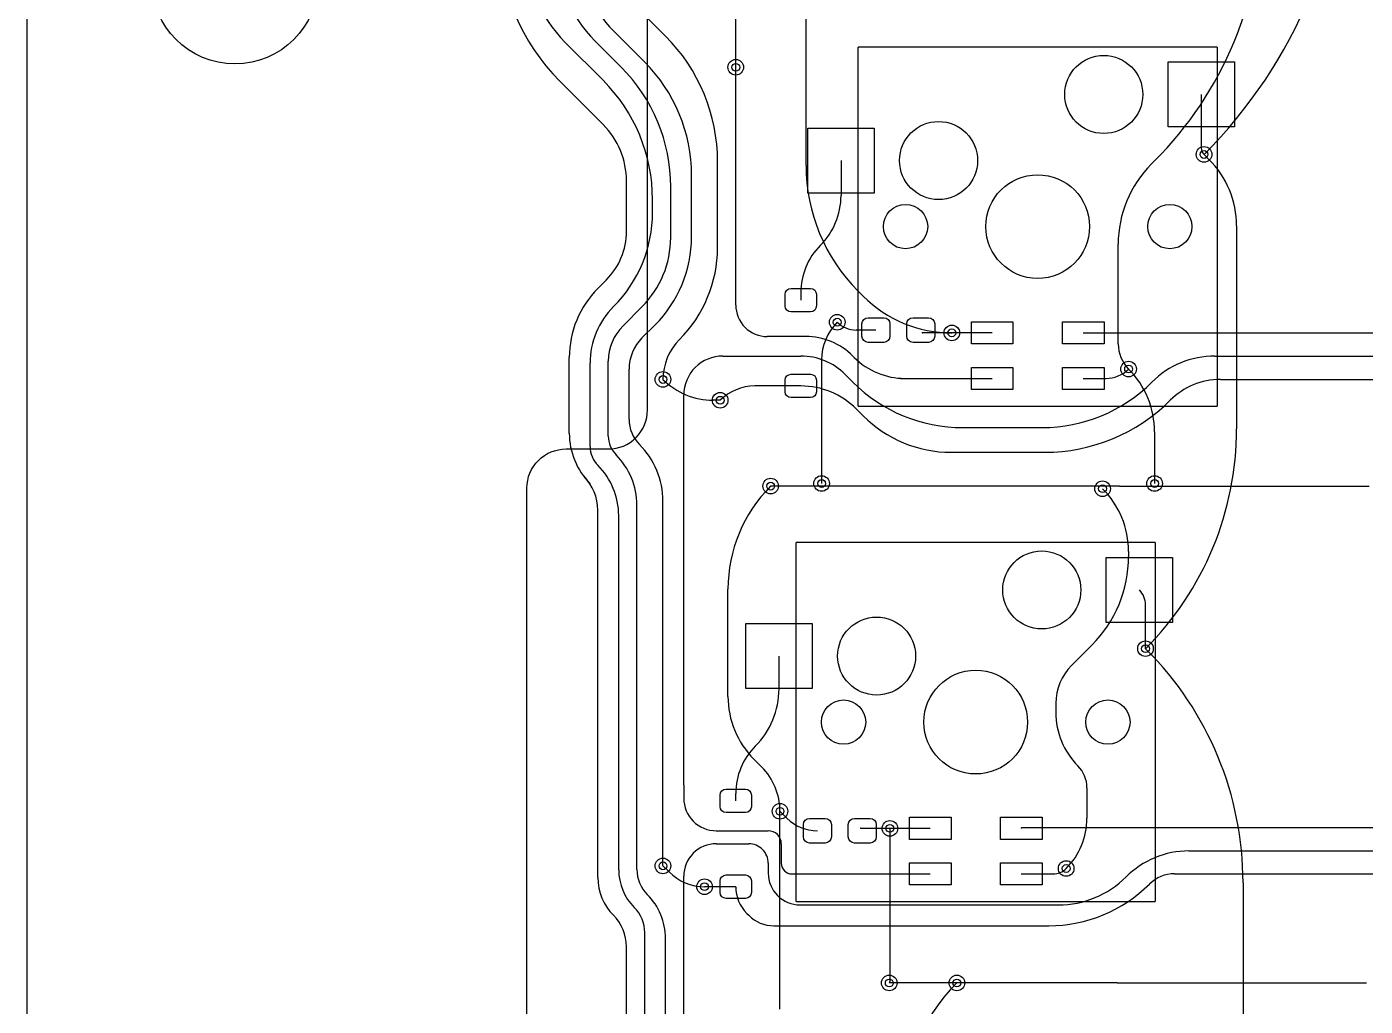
# Model space of a CAD drawing. Header units: millimetres. Extents: x -180 to 205, y -360 to 140.
# Drawn here: x -158.8 to -107.3, y 35.3 to 72.9 of the extents above; entities that cross this region are included whole.
import ezdxf

# ---------------------------------------------------------------- set-up
doc = ezdxf.new("R2010")
doc.units = ezdxf.units.MM
for name, color, linetype, lineweight, true_color in [('bordo2', 176, 'Continuous', 25, 0x000080), ('bordo3', 86, 'Continuous', 25, 0x108001), ('livello 1', 216, 'Continuous', 25, 0x800080), ('livello 2', 1, 'Continuous', 25, 0xff0000), ('livello 4', 136, 'Continuous', 25, 0x008080)]:
    doc.layers.add(name, color=color, linetype=linetype, lineweight=lineweight, true_color=true_color)

msp = doc.modelspace()

# ---------------------------------------------------------------- linework, layer by layer
at = {"layer": 'bordo2'}
msp.add_line((-158.754, 94.68), (-158.754, -3.866), dxfattribs=at)
at = {"layer": 'bordo3'}
msp.add_line((-158.754, 94.68), (-158.754, -3.866), dxfattribs=at)
at = {"layer": 'bordo3', "flags": 128}
msp.add_lwpolyline([(-139.526, 27.649), (-139.526, 55.177, -0.414214), (-138.026, 56.677), (-136.394, 56.677, 0.414214), (-134.894, 58.177), (-134.894, 78.278, 0.414214), (-136.394, 79.778), (-148.182, 79.778, -0.414214), (-149.682, 81.278), (-149.682, 99.277, -0.414214), (-148.182, 100.777), (-126.921, 100.777, 0.414214), (-125.421, 102.277), (-125.421, 118.187, -0.414214), (-123.921, 119.687), (-86.871, 119.687, -0.414214), (-85.371, 118.187), (-85.371, 95.179, 0.39896), (-83.95, 93.681), (-13.062, 89.966)], format="xyb", dxfattribs=at)
at = {"layer": 'bordo3'}
msp.add_circle((-150.754, 74.68), 3.2, dxfattribs=at)
at = {"layer": 'livello 1', "color": 163, "true_color": 0x4d7fc4, "flags": 128}
for points in [[(-140.6, 76.45, 0.198915), (-138.266, 70.816)], [(-137.6, 76.15, 0.198913), (-136.186, 72.736)], [(-139.6, 76.029, 0.198909), (-138.059, 72.309)], [(-138.4, 75.95, 0.198908), (-136.915, 72.365)], [(-132.2, 67.722, 0.198912), (-134.2, 72.55)], [(-133.2, 67.195, 0.198912), (-135.007, 71.557)], [(-134, 66.756, 0.198909), (-135.905, 71.355)], [(-134.7, 66.263, 0.198912), (-136.6, 70.85)], [(-135.7, 66.977, 0.198912), (-136.6, 69.15)], [(-113.604, 68.252, 0.198919), (-113.5, 68)], [(-128.25, 64.5, 0.198912), (-127.454, 66.421)], [(-136.2, 62.15, 0.198912), (-134.7, 65.771)], [(-136.478, 63.172, 0.198913), (-135.7, 65.05)], [(-134.6, 61.45, 0.198916), (-133.2, 64.83)], [(-135.1, 62.15, 0.198925), (-134, 64.806)], [(-133.664, 60.886, 0.198913), (-132.2, 64.42)], [(-128.25, 64.5, 0.198913), (-129, 62.689)], [(-136.8, 62.85, 0.198912), (-137.9, 60.194)], [(-136.2, 62.15, 0.198912), (-137.1, 59.977)], [(-131.5, 62.207, 0.414214), (-130.293, 61)], [(-135.834, 61.416, 0.198912), (-136.4, 60.05)], [(-127.6, 61.55, 0.198914), (-126.876, 61.25)], [(-135.105, 60.945, 0.198911), (-135.6, 59.75)], [(-133.664, 60.886, 0.198912), (-134.3, 59.35)], [(-127, 60.25, 0.198913), (-128.811, 61)], [(-124.332, 61.165, 0.414214), (-124.307, 61.14)], [(-132, 60.25, 0.414214), (-133.5, 58.75)], [(-127.293, 59.543, 0.198913), (-129, 60.25)], [(-113.086, 60.25, 0.198912), (-115.5, 59.25)], [(-126.946, 60.196, 0.198911), (-125, 59.39)], [(-117.268, 59.39, 0.198916), (-116.4, 59.75)], [(-127, 59.25, 0.198913), (-122.775, 57.5)], [(-119.725, 57.5, 0.198913), (-115.5, 59.25)], [(-112.869, 59.35, 0.198913), (-114.8, 58.55)], [(-130.772, 59.1, 0.198912), (-132.1, 58.55)], [(-126.866, 58.216, 0.198912), (-129, 59.1)], [(-119.628, 56.55, 0.198912), (-114.8, 58.55)], [(-135.6, 57.816, 0.198925), (-135.2, 56.85)], [(-126.6, 57.95, 0.198912), (-123.22, 56.55)], [(-137.9, 57.281, 0.198913), (-137.1, 55.35)], [(-136.4, 57.174, 0.198893), (-136.1, 56.45)], [(-137.1, 56.774, 0.198893), (-136.8, 56.05)], [(-134.3, 54.677, 0.198912), (-135.2, 56.85)], [(-135.3, 54.519, 0.198913), (-136.1, 56.45)], [(-136.8, 54.328, 0.198907), (-137.334, 55.616)], [(-136, 54.119, 0.198913), (-136.8, 56.05)], [(-115.75, 50.688, 0.198916), (-115.986, 51.257)], [(-130.75, 45.25, 0.198911), (-129.836, 47.457)], [(-130.75, 45.25, 0.198913), (-131.5, 43.439)], [(-133.5, 43.25, 0.414214), (-132.25, 42)], [(-129.536, 42.486, 0.198901), (-128.362, 42)], [(-129.75, 41.5, 0.414214), (-130.25, 42)], [(-126.713, 42.117, 0.414214), (-126.688, 42.092)], [(-120.502, 42.116, 0.414214), (-120.526, 42.092)], [(-132.25, 41.5, 0.414214), (-133.5, 40.25)], [(-130.25, 40.75, 0.414214), (-131, 41.5)], [(-114.083, 41.226, 0.198912), (-116.497, 40.226)], [(-129.75, 40.75, 0.414214), (-129.342, 40.342)], [(-136.8, 40.198, 0.198912), (-136.2, 38.75)], [(-136, 40.498, 0.198912), (-135.4, 39.05)], [(-135.3, 40.516, 0.198913), (-134.9, 39.55)], [(-130.25, 40.368, 0.414214), (-129.032, 39.15)], [(-119.301, 40.342, 0.198913), (-118.8, 40.55)], [(-119.095, 39.15, 0.198913), (-116.497, 40.226)], [(-114.634, 40.35, 0.198913), (-115.6, 39.95)], [(-131.5, 39.85, 0.198926), (-131.076, 38.826)], [(-119.463, 38.35, 0.198912), (-115.6, 39.95)], [(-134.2, 37.86, 0.198911), (-134.9, 39.55)], [(-135.7, 37.543, 0.198912), (-136.2, 38.75)], [(-135, 38.084, 0.198913), (-135.4, 39.05)], [(-131, 38.75, 0.198913), (-130.034, 38.35)]]:
    msp.add_lwpolyline(points, format="xyb", dxfattribs=at)
for points in [[(-134.2, 72.55), (-136.093, 74.443)], [(-135.007, 71.557), (-136.186, 72.736)], [(-136.6, 70.85), (-138.059, 72.309)], [(-135.905, 71.355), (-136.915, 72.365)], [(-114.879, 69.055), (-114.879, 71.555), (-112.329, 71.555), (-112.329, 69.055), (-114.879, 69.055)], [(-131.5, 62.207), (-131.5, 71.35)], [(-136.6, 69.15), (-138.266, 70.816)], [(-113.604, 70.305), (-113.604, 68.252)], [(-128.729, 66.515), (-128.729, 69.015), (-126.179, 69.015), (-126.179, 66.515), (-128.729, 66.515)], [(-132.2, 64.42), (-132.2, 67.722)], [(-127.454, 67.765), (-127.454, 66.421)], [(-135.7, 65.05), (-135.7, 66.977)], [(-133.2, 64.83), (-133.2, 67.195)], [(-134, 64.85), (-134, 66.756)], [(-134.7, 65.771), (-134.7, 66.263)], [(-134, 64.806), (-134, 64.85)], [(-136.8, 62.85), (-136.478, 63.172)], [(-128.625, 62.85), (-128.539, 62.833), (-128.466, 62.784), (-128.417, 62.711), (-128.4, 62.625), (-128.4, 62.175), (-128.417, 62.089), (-128.466, 62.016), (-128.539, 61.967), (-128.625, 61.95), (-129.375, 61.95), (-129.461, 61.967), (-129.534, 62.016), (-129.583, 62.089), (-129.6, 62.175), (-129.6, 62.625), (-129.583, 62.711), (-129.534, 62.784), (-129.461, 62.833), (-129.375, 62.85), (-128.625, 62.85)], [(-129, 62.689), (-129, 62.4)], [(-135.834, 61.416), (-135.1, 62.15)], [(-135.105, 60.945), (-134.6, 61.45)], [(-126.112, 61.25), (-126.876, 61.25)], [(-125.575, 61.012), (-125.593, 60.922), (-125.645, 60.845), (-125.722, 60.793), (-125.812, 60.775), (-126.412, 60.775), (-126.503, 60.793), (-126.58, 60.845), (-126.632, 60.922), (-126.65, 61.012), (-126.65, 61.487), (-126.632, 61.578), (-126.58, 61.655), (-126.503, 61.707), (-126.412, 61.725), (-125.812, 61.725), (-125.722, 61.707), (-125.645, 61.655), (-125.593, 61.578), (-125.575, 61.487), (-125.575, 61.012)], [(-123.85, 61.012), (-123.868, 60.922), (-123.92, 60.845), (-123.997, 60.793), (-124.087, 60.775), (-124.687, 60.775), (-124.778, 60.793), (-124.855, 60.845), (-124.907, 60.922), (-124.925, 61.012), (-124.925, 61.487), (-124.907, 61.578), (-124.855, 61.655), (-124.778, 61.707), (-124.687, 61.725), (-124.087, 61.725), (-123.997, 61.707), (-123.92, 61.655), (-123.868, 61.578), (-123.85, 61.487), (-123.85, 61.012)], [(-120.844, 61.565), (-120.844, 60.715), (-122.444, 60.715), (-122.444, 61.565), (-120.844, 61.565)], [(-117.344, 61.565), (-117.344, 60.715), (-118.944, 60.715), (-118.944, 61.565), (-117.344, 61.565)], [(-128.811, 61), (-130.293, 61)], [(-121.644, 61.14), (-124.307, 61.14)], [(-118.144, 61.14), (-102.296, 61.14)], [(-132, 60.25), (-129, 60.25)], [(-126.946, 60.196), (-127, 60.25)], [(-113.086, 60.25), (-102.412, 60.25)], [(-137.9, 58.95), (-137.9, 60.194)], [(-137.1, 59.25), (-137.1, 59.977)], [(-136.4, 57.174), (-136.4, 60.05)], [(-135.6, 57.816), (-135.6, 59.75)], [(-120.844, 59.815), (-120.844, 58.965), (-122.444, 58.965), (-122.444, 59.815), (-120.844, 59.815)], [(-117.344, 59.815), (-117.344, 58.965), (-118.944, 58.965), (-118.944, 59.815), (-117.344, 59.815)], [(-137.1, 59.25), (-137.1, 59.55)], [(-137.1, 56.774), (-137.1, 59.25)], [(-128.625, 59.55), (-128.539, 59.533), (-128.466, 59.484), (-128.417, 59.411), (-128.4, 59.325), (-128.4, 58.875), (-128.417, 58.789), (-128.466, 58.716), (-128.539, 58.667), (-128.625, 58.65), (-129.375, 58.65), (-129.461, 58.667), (-129.534, 58.716), (-129.583, 58.789), (-129.6, 58.875), (-129.6, 59.325), (-129.583, 59.411), (-129.534, 59.484), (-129.461, 59.533), (-129.375, 59.55), (-128.625, 59.55)], [(-127.293, 59.543), (-127, 59.25)], [(-125.174, 59.39), (-125, 59.39)], [(-125, 59.39), (-121.644, 59.39)], [(-118.144, 59.39), (-117.268, 59.39)], [(-112.869, 59.35), (-103.038, 59.35)], [(-137.9, 58.95), (-137.9, 59.15)], [(-137.9, 57.281), (-137.9, 58.95)], [(-133.5, 43.75), (-133.5, 58.75)], [(-129, 59.1), (-130.772, 59.1)], [(-126.866, 58.216), (-126.6, 57.95)], [(-122.775, 57.5), (-119.725, 57.5)], [(-123.22, 56.55), (-119.628, 56.55)], [(-116.75, 55.25), (-130.159, 55.25)], [(-116.75, 55.25), (-107.157, 55.25)], [(-134.3, 42.977), (-134.3, 54.677)], [(-136.8, 50.45), (-136.8, 54.328)], [(-136, 40.498), (-136, 54.119)], [(-135.3, 42.35), (-135.3, 54.519)], [(-136.8, 50.45), (-136.8, 53.601)], [(-117.261, 50.007), (-117.261, 52.507), (-114.711, 52.507), (-114.711, 50.007), (-117.261, 50.007)], [(-136.8, 42.75), (-136.8, 50.45)], [(-115.75, 49), (-115.75, 50.688)], [(-131.111, 47.467), (-131.111, 49.967), (-128.561, 49.967), (-128.561, 47.467), (-131.111, 47.467)], [(-129.836, 47.457), (-129.836, 48.717)], [(-133.5, 43.75), (-133.5, 43.25)], [(-131.125, 43.6), (-131.039, 43.583), (-130.966, 43.534), (-130.917, 43.461), (-130.9, 43.375), (-130.9, 42.925), (-130.917, 42.839), (-130.966, 42.766), (-131.039, 42.717), (-131.125, 42.7), (-131.875, 42.7), (-131.961, 42.717), (-132.034, 42.766), (-132.083, 42.839), (-132.1, 42.925), (-132.1, 43.375), (-132.083, 43.461), (-132.034, 43.534), (-131.961, 43.583), (-131.875, 43.6), (-131.125, 43.6)], [(-131.5, 43.15), (-131.5, 43.439)], [(-136.8, 40.198), (-136.8, 42.75)], [(-134.3, 40.65), (-134.3, 42.977)], [(-129.536, 42.486), (-129.8, 42.75)], [(-135.3, 40.516), (-135.3, 42.35)], [(-127.825, 41.762), (-127.843, 41.672), (-127.895, 41.595), (-127.972, 41.543), (-128.062, 41.525), (-128.662, 41.525), (-128.753, 41.543), (-128.83, 41.595), (-128.882, 41.672), (-128.9, 41.762), (-128.9, 42.237), (-128.882, 42.328), (-128.83, 42.405), (-128.753, 42.457), (-128.662, 42.475), (-128.062, 42.475), (-127.972, 42.457), (-127.895, 42.405), (-127.843, 42.328), (-127.825, 42.237), (-127.825, 41.762)], [(-126.1, 41.762), (-126.118, 41.672), (-126.17, 41.595), (-126.247, 41.543), (-126.337, 41.525), (-126.937, 41.525), (-127.028, 41.543), (-127.105, 41.595), (-127.157, 41.672), (-127.175, 41.762), (-127.175, 42.237), (-127.157, 42.328), (-127.105, 42.405), (-127.028, 42.457), (-126.937, 42.475), (-126.337, 42.475), (-126.247, 42.457), (-126.17, 42.405), (-126.118, 42.328), (-126.1, 42.237), (-126.1, 41.762)], [(-123.226, 42.517), (-123.226, 41.667), (-124.826, 41.667), (-124.826, 42.517), (-123.226, 42.517)], [(-119.726, 42.517), (-119.726, 41.667), (-121.326, 41.667), (-121.326, 42.517), (-119.726, 42.517)], [(-132.25, 42), (-130.25, 42)], [(-124.026, 42.092), (-126.688, 42.092)], [(-103.293, 42.116), (-120.502, 42.116)], [(-132.25, 41.5), (-131, 41.5)], [(-129.75, 41.5), (-129.75, 40.75)], [(-114.083, 41.226), (-103.409, 41.226)], [(-130.25, 40.75), (-130.25, 40.368)], [(-123.226, 40.767), (-123.226, 39.917), (-124.826, 39.917), (-124.826, 40.767), (-123.226, 40.767)], [(-119.726, 40.767), (-119.726, 39.917), (-121.326, 39.917), (-121.326, 40.767), (-119.726, 40.767)], [(-133.5, 25.5), (-133.5, 40.25)], [(-131.125, 40.3), (-131.039, 40.283), (-130.966, 40.234), (-130.917, 40.161), (-130.9, 40.075), (-130.9, 39.625), (-130.917, 39.539), (-130.966, 39.466), (-131.039, 39.417), (-131.125, 39.4), (-131.875, 39.4), (-131.961, 39.417), (-132.034, 39.466), (-132.083, 39.539), (-132.1, 39.625), (-132.1, 40.075), (-132.083, 40.161), (-132.034, 40.234), (-131.961, 40.283), (-131.875, 40.3), (-131.125, 40.3)], [(-129.342, 40.342), (-124.026, 40.342)], [(-120.526, 40.342), (-119.301, 40.342)], [(-118.8, 40.55), (-118.8, 40.55)], [(-114.634, 40.35), (-105.283, 40.35)], [(-131.5, 39.85), (-132.7, 39.85)], [(-129.032, 39.15), (-119.095, 39.15)], [(-131.076, 38.826), (-131, 38.75)], [(-135, 34.894), (-135, 38.084)], [(-130.034, 38.35), (-119.463, 38.35)], [(-134.2, 35.75), (-134.2, 37.86)], [(-135.7, 33.05), (-135.7, 37.543)], [(-116.843, 36.15), (-125.6, 36.15)], [(-116.843, 36.15), (-107.25, 36.15)], [(-134.2, 35.75), (-134.2, 35.994)], [(-134.2, 26.45), (-134.2, 35.75)]]:
    msp.add_lwpolyline(points, dxfattribs=at)
at = {"layer": 'livello 1', "color": 7, "true_color": 0xececec}
for centre in [(-131.5, 71.35), (-113.5, 68), (-127.6, 61.55), (-123.194, 61.14), (-116.4, 59.75), (-134.3, 59.35), (-132.1, 58.55), (-128.2, 55.35), (-115.4, 55.35), (-130.159, 55.25), (-117.4, 55.15), (-115.75, 49), (-129.8, 42.75), (-125.576, 42.092), (-134.3, 40.65), (-118.8, 40.55), (-132.7, 39.85), (-125.6, 36.15), (-123, 36.15)]:
    msp.add_circle(centre, 0.3, dxfattribs=at)
at = {"layer": 'livello 1', "color": 7}
for centre, radius in [((-117.354, 70.305), 1.5), ((-131.5, 71.35), 0.15), ((-123.704, 67.765), 1.5), ((-113.5, 68), 0.15), ((-119.894, 65.225), 1.994), ((-124.974, 65.225), 0.851), ((-114.814, 65.225), 0.851), ((-127.6, 61.55), 0.15), ((-123.194, 61.14), 0.15), ((-116.4, 59.75), 0.15), ((-134.3, 59.35), 0.15), ((-132.1, 58.55), 0.15), ((-130.159, 55.25), 0.15), ((-128.2, 55.35), 0.15), ((-117.4, 55.15), 0.15), ((-115.4, 55.35), 0.15), ((-119.736, 51.257), 1.5), ((-126.086, 48.717), 1.5), ((-115.75, 49), 0.15), ((-122.276, 46.177), 1.994), ((-127.356, 46.177), 0.851), ((-117.196, 46.177), 0.851), ((-129.8, 42.75), 0.15), ((-125.576, 42.092), 0.15), ((-134.3, 40.65), 0.15), ((-118.8, 40.55), 0.15), ((-132.7, 39.85), 0.15), ((-125.6, 36.15), 0.15), ((-123, 36.15), 0.15)]:
    msp.add_circle(centre, radius, dxfattribs=at)
at = {"layer": 'livello 2', "color": 22, "true_color": 0xc83434, "flags": 128}
for points in [[(-113.5, 68, 0.198912), (-108, 81.278)], [(-115.4, 67.75, 0.198912), (-111.27, 77.721)], [(-128.8, 67.578, 0.198912), (-126.8, 62.75)], [(-115.527, 67.623, 0.198912), (-116.8, 64.55)], [(-112.25, 65.25, 0.198918), (-113.311, 67.811)], [(-126.601, 62.551, 0.198916), (-123.194, 61.14)], [(-127.6, 61.55, 0.198912), (-128.2, 60.101)], [(-116.8, 60.716, 0.198913), (-116.4, 59.75)], [(-115.4, 57.336, 0.198912), (-116.4, 59.75)], [(-134.3, 59.35, 0.198913), (-132.369, 58.55)], [(-115.75, 49, 0.198912), (-112.25, 57.45)], [(-130.159, 55.25, 0.198909), (-131.8, 51.287)], [(-116.4, 52.736, 0.198912), (-117.4, 55.15)], [(-117.814, 49.136, 0.198913), (-116.4, 52.55)], [(-112, 40, 0.198912), (-115.712, 48.962)], [(-118.6, 48.35, 0.198912), (-119.2, 46.901)], [(-131.8, 47.164, 0.198912), (-130.8, 44.75)], [(-119.2, 46.55, 0.198906), (-118.351, 44.501)], [(-129.8, 42.75, 0.198913), (-130.507, 44.457)], [(-118, 43.653, 0.19893), (-118.351, 44.501)], [(-118.8, 40.55, 0.198911), (-118, 42.481)], [(-134.066, 40.416, 0.198912), (-132.7, 39.85)], [(-125.6, 36.15, 0.198877), (-125.576, 36.209)], [(-123, 36.15, 0.198913), (-125.2, 30.839)]]:
    msp.add_lwpolyline(points, format="xyb", dxfattribs=at)
for points in [[(-131.5, 71.35), (-131.5, 75.177)], [(-128.8, 67.578), (-128.8, 74.15)], [(-113.5, 68), (-113.311, 67.811)], [(-115.527, 67.623), (-115.4, 67.75)], [(-112.25, 65.25), (-112.25, 57.45)], [(-116.8, 60.716), (-116.8, 64.55)], [(-126.601, 62.551), (-126.8, 62.75)], [(-128.2, 60.101), (-128.2, 55.35)], [(-132.1, 58.55), (-132.369, 58.55)], [(-115.4, 57.336), (-115.4, 55.35)], [(-116.4, 52.736), (-116.4, 52.55)], [(-131.8, 47.164), (-131.8, 51.287)], [(-117.814, 49.136), (-118.6, 48.35)], [(-115.75, 49), (-115.712, 48.962)], [(-119.2, 46.901), (-119.2, 46.55)], [(-130.507, 44.457), (-130.8, 44.75)], [(-118, 43.653), (-118, 42.481)], [(-129.8, 35.138), (-129.8, 42.75)], [(-125.576, 42.092), (-125.576, 36.209)], [(-134.066, 40.416), (-134.3, 40.65)], [(-112, 40), (-112, 32.871)]]:
    msp.add_lwpolyline(points, dxfattribs=at)
at = {"layer": 'livello 2', "color": 7, "true_color": 0xececec}
for centre in [(-131.5, 71.35), (-113.5, 68), (-127.6, 61.55), (-123.194, 61.14), (-116.4, 59.75), (-134.3, 59.35), (-132.1, 58.55), (-128.2, 55.35), (-115.4, 55.35), (-130.159, 55.25), (-117.4, 55.15), (-115.75, 49), (-129.8, 42.75), (-125.576, 42.092), (-134.3, 40.65), (-118.8, 40.55), (-132.7, 39.85), (-125.6, 36.15), (-123, 36.15)]:
    msp.add_circle(centre, 0.3, dxfattribs=at)
at = {"layer": 'livello 2', "color": 7}
for centre, radius in [((-117.354, 70.305), 1.5), ((-131.5, 71.35), 0.15), ((-123.704, 67.765), 1.5), ((-113.5, 68), 0.15), ((-119.894, 65.225), 1.994), ((-124.974, 65.225), 0.851), ((-114.814, 65.225), 0.851), ((-127.6, 61.55), 0.15), ((-123.194, 61.14), 0.15), ((-116.4, 59.75), 0.15), ((-134.3, 59.35), 0.15), ((-132.1, 58.55), 0.15), ((-130.159, 55.25), 0.15), ((-128.2, 55.35), 0.15), ((-117.4, 55.15), 0.15), ((-115.4, 55.35), 0.15), ((-119.736, 51.257), 1.5), ((-126.086, 48.717), 1.5), ((-115.75, 49), 0.15), ((-122.276, 46.177), 1.994), ((-127.356, 46.177), 0.851), ((-117.196, 46.177), 0.851), ((-129.8, 42.75), 0.15), ((-125.576, 42.092), 0.15), ((-134.3, 40.65), 0.15), ((-118.8, 40.55), 0.15), ((-132.7, 39.85), 0.15), ((-125.6, 36.15), 0.15), ((-123, 36.15), 0.15)]:
    msp.add_circle(centre, radius, dxfattribs=at)
at = {"layer": 'livello 4', "color": 53, "true_color": 0xd8c852, "flags": 128}
for points in [[(-126.794, 58.325), (-126.794, 72.125)], [(-112.994, 72.125), (-126.794, 72.125)], [(-112.994, 72.125), (-112.994, 58.325)], [(-126.794, 58.325), (-112.994, 58.325)], [(-129.176, 39.277), (-129.176, 53.077)], [(-115.376, 53.077), (-129.176, 53.077)], [(-115.376, 53.077), (-115.376, 39.277)], [(-129.176, 39.277), (-115.376, 39.277)]]:
    msp.add_lwpolyline(points, dxfattribs=at)

doc.saveas('drawing.dxf')
